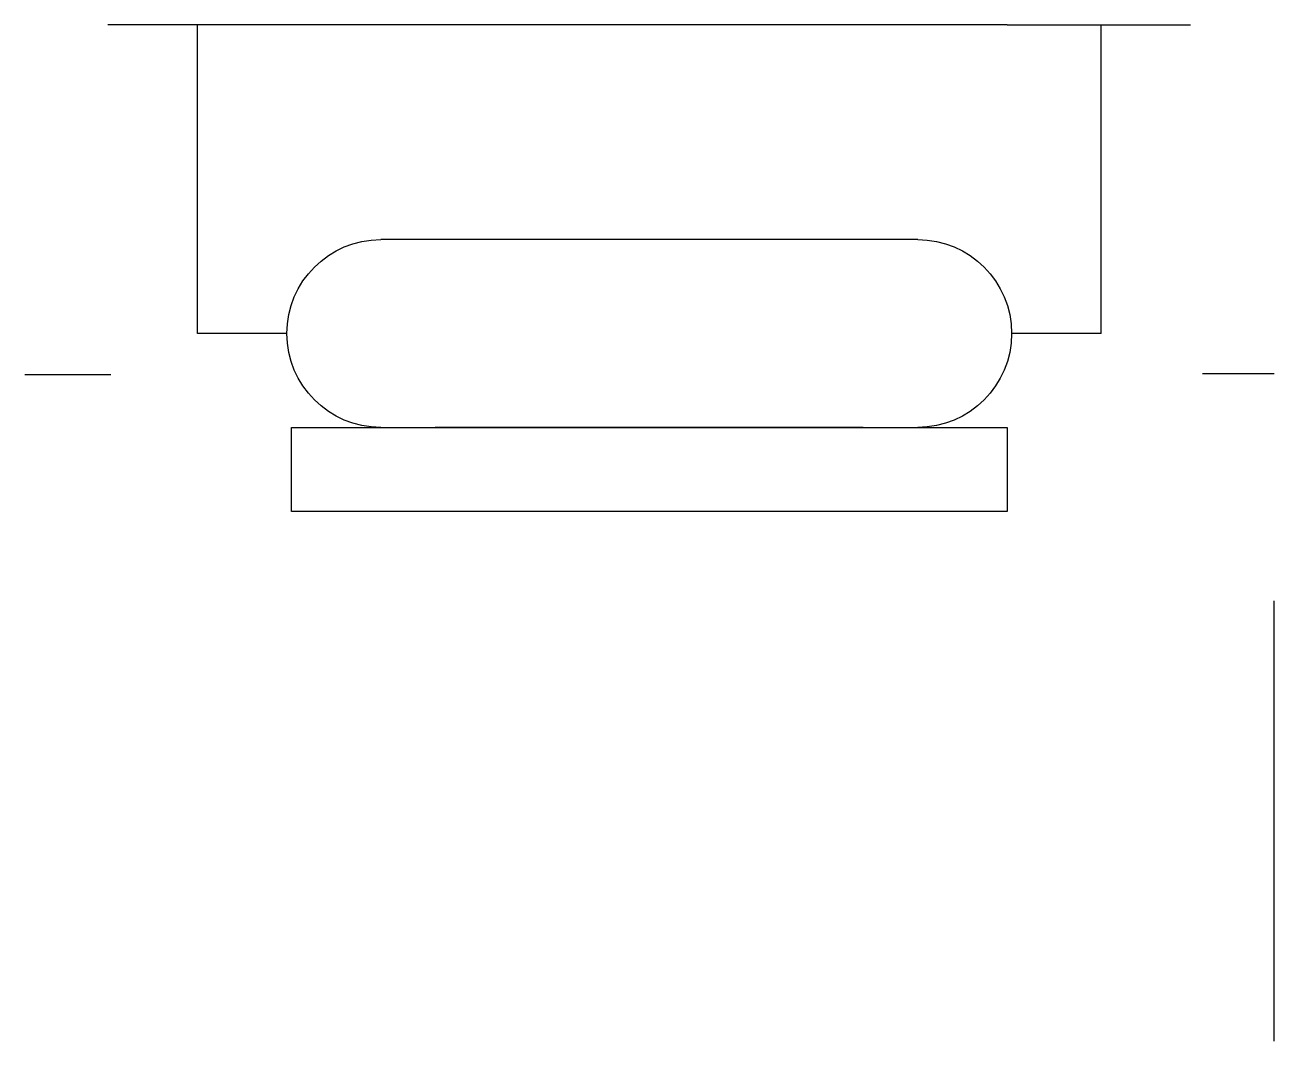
# Model space of a CAD drawing. Header units: millimetres. Extents: x -14.9 to 54.9, y -39.6 to 17.2.
import ezdxf

# ---------------------------------------------------------------- set-up
doc = ezdxf.new("R2010")
doc.units = ezdxf.units.MM

msp = doc.modelspace()

# ---------------------------------------------------------------- linework, layer by layer
for p, q in [((-5.25, 17.25), (-10.25, 17.25)), ((45.25, 17.25), (50.25, 17.25)), ((20, -5.25), (20, -5.25, -8.5)), ((20, -5.25, -8.5), (20, -5.25, -12.4))]:
    msp.add_line(p, q)
at = {"extrusion": (-1.33227e-16, -1, 0)}
for p, q in [((-5.25, 0), (-5.25, 17.25)), ((0, 17.25), (-5.25, 17.25)), ((40, 17.25), (45.25, 17.25)), ((45.25, 0), (45.25, 17.25)), ((29.208, -5.25, -12.4), (10.792, -5.25, -12.4)), ((20, -5.25, -12.4), (29.208, -5.25, -12.4))]:
    msp.add_line(p, q, dxfattribs=at)
at = {"extrusion": (0, 0, -1)}
for p, q in [((35, 5.25), (5, 5.25)), ((-0.25, 0), (-5.25, 0)), ((45.25, 0), (40.25, 0)), ((50.911, -2.263, 19.843), (50.911, -2.263, 18.843)), ((5, -5.25), (35, -5.25))]:
    msp.add_line(p, q, dxfattribs=at)
at = {"extrusion": (-1, -0.000557447, 1.25631e-05)}
msp.add_line((-14.889, -2.299, 19.843), (-10.089, -2.297, 19.843), dxfattribs=at)
at = {"extrusion": (1.38071e-05, -0.002232, 0.999998)}
for p, q in [((-10.089, -2.297, 19.843), (-10.089, -2.293, 18.343)), ((50.911, -2.263, 19.843), (50.911, -2.259, 18.343)), ((54.911, -2.26, 19.843), (50.911, -2.263, 19.843))]:
    msp.add_line(p, q, dxfattribs=at)
at = {"extrusion": (1.17445e-16, 1, 0)}
msp.add_line((54.9, -14.95, 5), (54.9, -39.559, 5), dxfattribs=at)
msp.add_lwpolyline([(40, 17.25), (0, 17.25)])
msp.add_lwpolyline([(0, -5.25), (40, -5.25), (40, -9.95), (0, -9.95)], close=True)
at = {"extrusion": (-1.33227e-16, -1, 0)}
for centre, radius in [((10.792, -12.4, 5.25), 2.75), ((20, -12.4, 5.25), 3.9), ((29.208, -12.4, 5.25), 2.75)]:
    msp.add_circle(centre, radius, dxfattribs=at)
at = {"extrusion": (0, 0, -1)}
for centre, start, end in [((-5, 0), 270, 90), ((-35, 0), 90, 270)]:
    msp.add_arc(centre, 5.25, start, end, dxfattribs=at)

doc.saveas('drawing.dxf')
